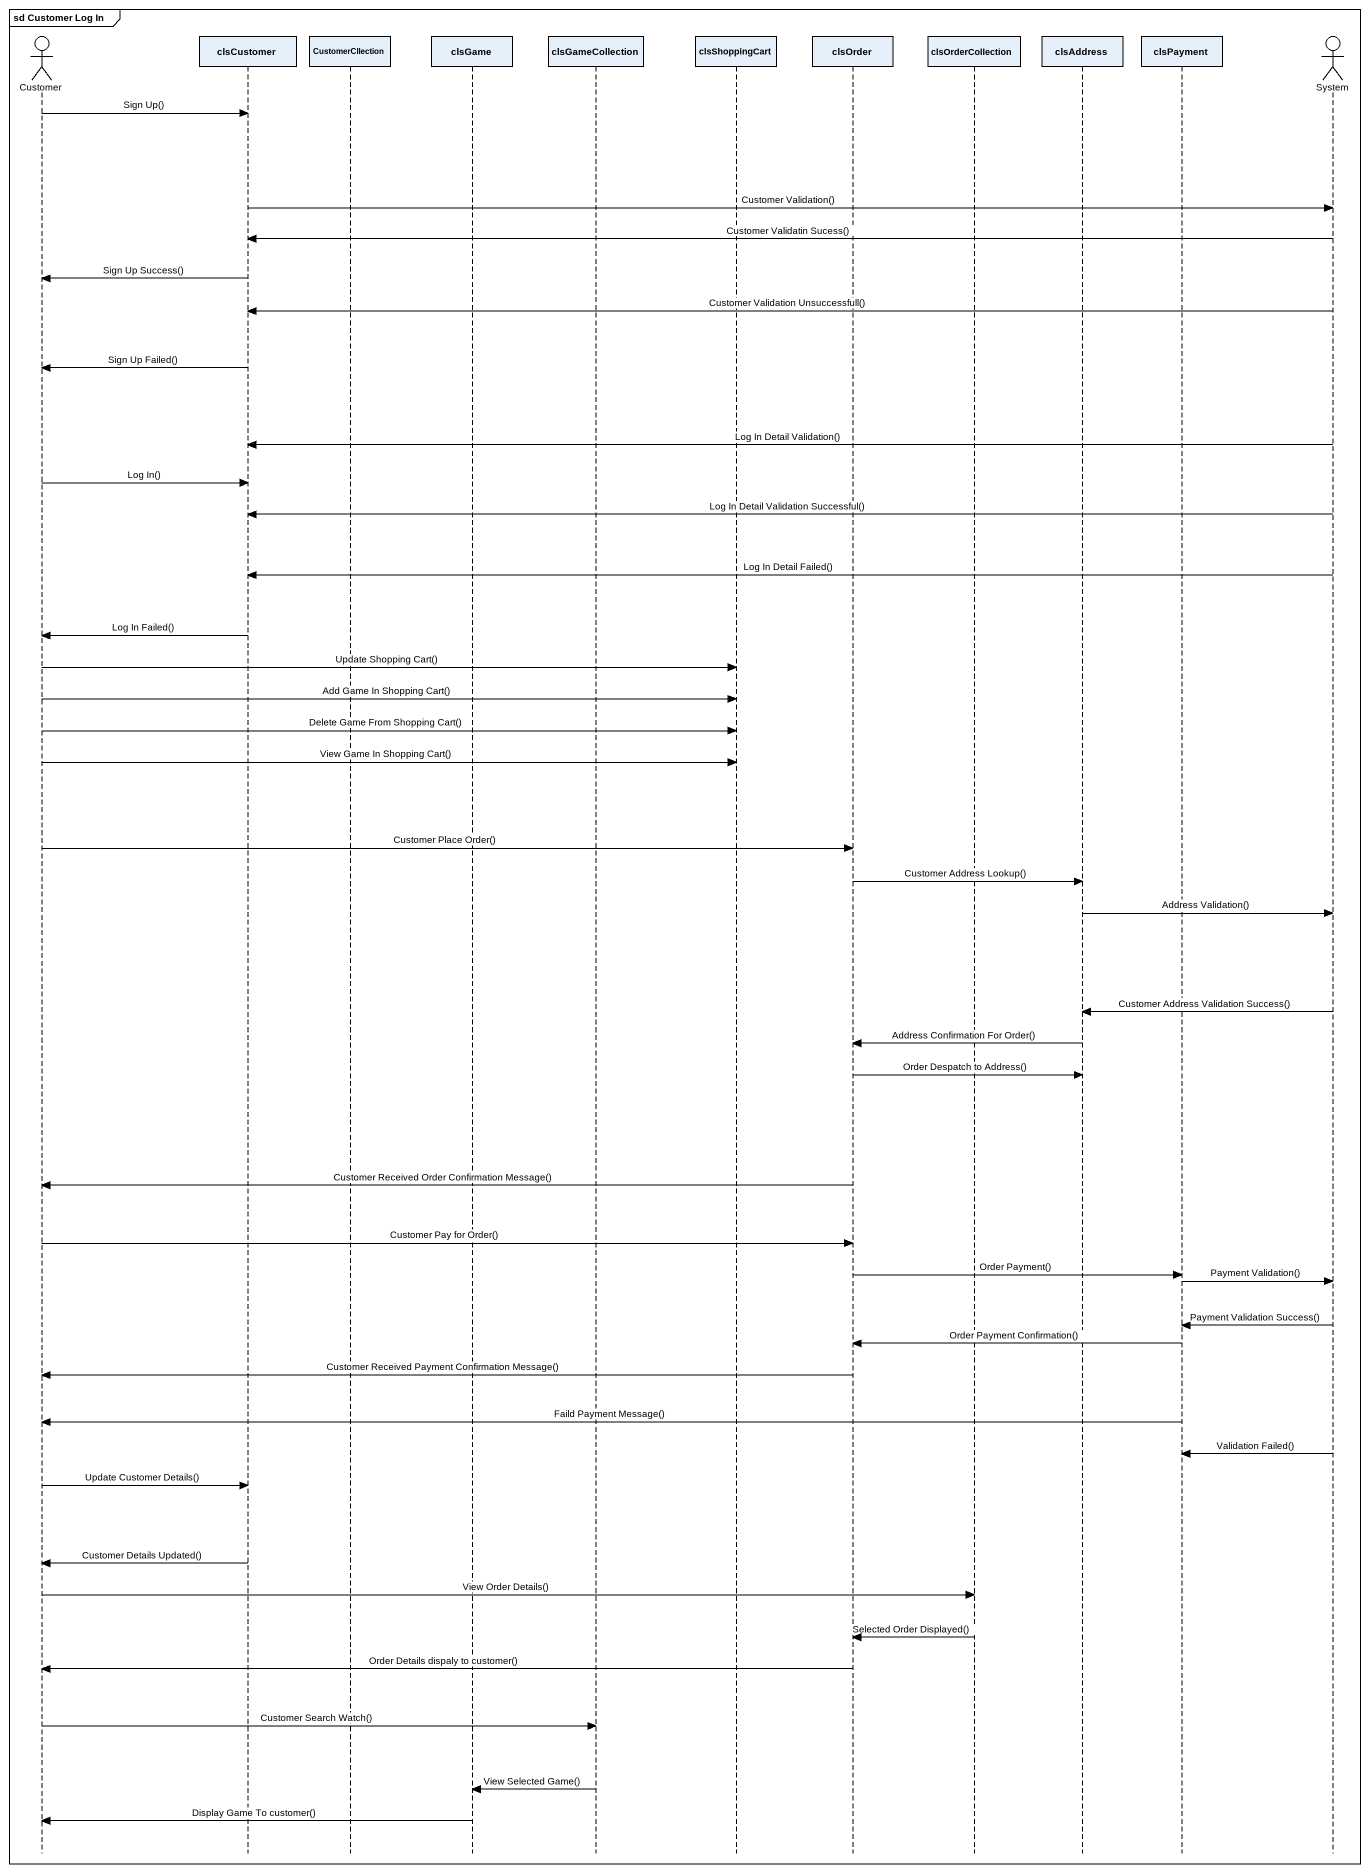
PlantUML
@startuml
mainframe sd Customer Log In
hide footbox
actor Customer
participant clsCustomer
participant CustomerCllection
participant clsGame
participant clsGameCollection
participant clsShoppingCart
participant clsOrder
participant clsOrderCollection
participant clsAddress
participant clsPayment
actor System

Customer -> clsCustomer : Sign Up()
clsCustomer -> System : Customer Validation()
System -> clsCustomer : Customer Validatin Sucess()
clsCustomer -> Customer : Sign Up Success()
System -> clsCustomer : Customer Validation Unsuccessfull()
clsCustomer -> Customer : Sign Up Failed()
System -> clsCustomer : Log In Detail Validation()
Customer -> clsCustomer : Log In()
System -> clsCustomer : Log In Detail Validation Successful()
System -> clsCustomer : Log In Detail Failed()
clsCustomer -> Customer : Log In Failed()
Customer -> clsShoppingCart : Update Shopping Cart()
Customer -> clsShoppingCart : Add Game In Shopping Cart()
Customer -> clsShoppingCart : Delete Game From Shopping Cart()
Customer -> clsShoppingCart : View Game In Shopping Cart()
Customer -> clsOrder : Customer Place Order()
clsOrder -> clsAddress : Customer Address Lookup()
clsAddress -> System : Address Validation()
System -> clsAddress : Customer Address Validation Success()
clsAddress -> clsOrder : Address Confirmation For Order()
clsOrder -> clsAddress : Order Despatch to Address()
clsOrder -> Customer : Customer Received Order Confirmation Message()
Customer -> clsOrder : Customer Pay for Order()
clsOrder -> clsPayment : Order Payment()
clsPayment -> System : Payment Validation()
System -> clsPayment : Payment Validation Success()
clsPayment -> clsOrder : Order Payment Confirmation()
clsOrder -> Customer : Customer Received Payment Confirmation Message()
clsPayment -> Customer : Faild Payment Message()
System -> clsPayment : Validation Failed()
Customer -> clsCustomer : Update Customer Details()
clsCustomer -> Customer : Customer Details Updated()
Customer -> clsOrderCollection : View Order Details()
clsOrderCollection -> clsOrder : Selected Order Displayed()
clsOrder -> Customer : Order Details dispaly to customer()
Customer -> clsGameCollection : Customer Search Watch()
clsGameCollection -> clsGame : View Selected Game()
clsGame -> Customer : Display Game To customer()
@enduml
